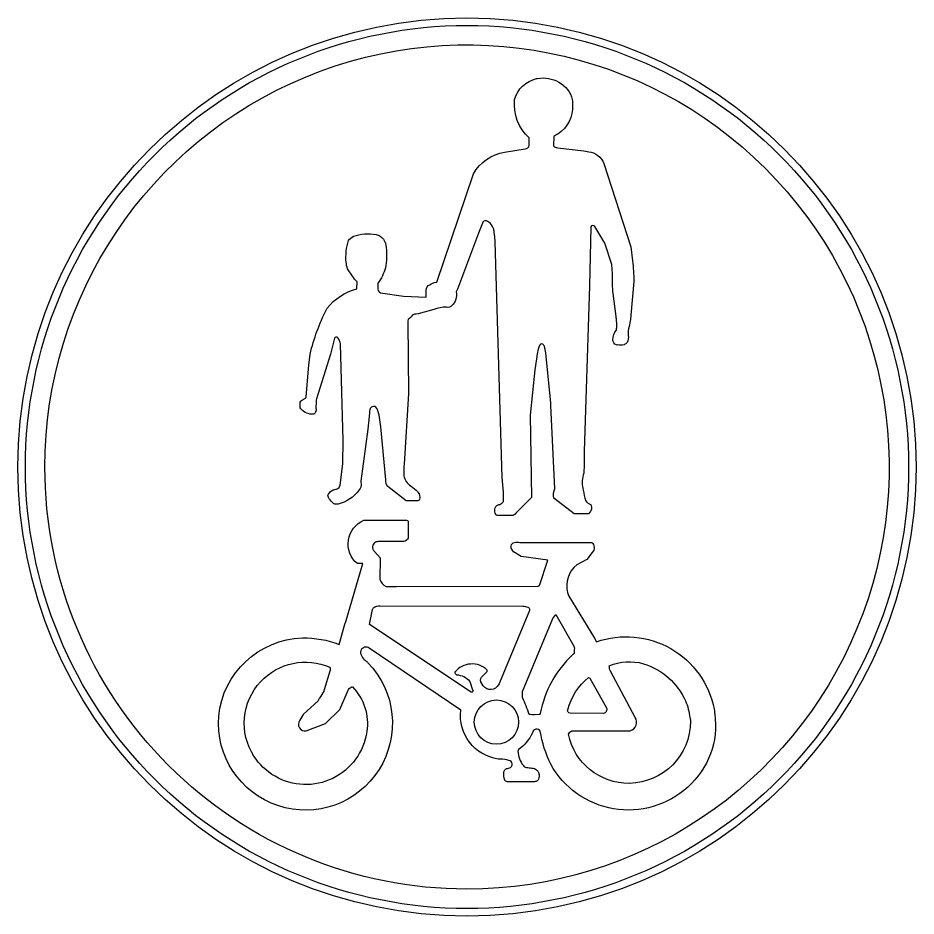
# Model space of a CAD drawing. Extents: x -700 to 600, y 0 to 600.
# Drawn here: x 0 to 600, y 0 to 600 of the extents above; entities that cross this region are included whole.
import ezdxf

# ---------------------------------------------------------------- set-up
doc = ezdxf.new("R2010")
doc.units = 0
doc.header["$MEASUREMENT"] = 0

msp = doc.modelspace()

# ---------------------------------------------------------------- linework, layer by layer
for points in [[(300, 0, -1), (300, 600, -1)], [(300, 5, -0.414214), (5, 300, -0.414214), (300, 595, -0.414214), (595, 300, -0.414214)], [(300, 18, -0.414214), (18, 300, -0.668179), (499.404, 499.404, -0.668179)], [(217.025, 302.347), (217.224, 317.69), (215.401, 382.177, 0.143935), (213.714, 386.343, 0.592622), (211.411, 385.968), (208.9, 375.344), (199.432, 345.554, 0.14608), (199.161, 343.845), (199.108, 339.22, -0.147145), (198.766, 336.689, -0.3729), (197.12, 335.252, -0.225), (189.433, 338.512, -0.272637), (188.474, 340.783), (188.465, 342.418, -0.175365), (188.964, 344.054, -0.0985007), (190.016, 344.783), (192.017, 345.929, 0.331256), (192.474, 346.834), (194.338, 367.959), (195.183, 375.459, -0.0592212), (206.108, 405.166), (206.525, 406.093, -0.158557), (226.378, 419.009), (226.524, 423.686, -0.0226185), (223.441, 427.529), (220.141, 432.331, -0.0518523), (219.286, 436.758, -0.101026), (220.858, 451.268, -0.0934828), (224.108, 454.174, -0.134509), (239.232, 455.268, -0.353554), (245.992, 446.654, -0.0639064), (245.586, 433.008, -0.0917), (240.41, 422.78), (240.379, 418.728, 0.1954), (242.139, 416.3), (257.555, 414.05), (272.648, 413.374), (272.772, 415.468), (272.805, 418.134, -0.337781), (275.148, 421.749, -0.0887862), (279.2, 423.519, 0.0803243), (279.814, 423.571), (304.312, 495.964, -0.217653), (325.072, 510.349), (338.834, 512.525, 0.350242), (341.562, 514.818), (341.531, 519.838, -0.241009), (331.833, 545.42, -0.281276), (346.479, 559.503, -0.00744364), (347.166, 559.607, -0.176866), (361.447, 557.035, -0.217771), (370.301, 545.493, -0.0353877), (370.561, 541.795, -0.260594), (360.748, 522.453, 0.0112983), (357.967, 520.796), (357.884, 514.515, 0.215498), (360.405, 513.255), (378.104, 511.119), (381.301, 510.671, -0.282096), (391.361, 502.703), (409.425, 447.195), (410.549, 437.758, -0.0264528), (411.549, 424.019), (409.488, 401.368), (409.149, 398.469), (408.985, 397.475), (408.351, 393.865, 0.10888), (407.632, 387.906, -0.182759), (407.028, 383.271, -0.136173), (404.924, 381.688, -0.0970185), (400.592, 381.51, -0.0798362), (399.79, 381.552, -0.332749), (397.466, 384.938, -0.170805), (399.831, 391.484, 0.0260029), (400.061, 393.78), (400.096, 395.595), (399.57, 400.618), (397.623, 415.832, -0.0195054), (397.112, 429.082), (396.872, 435.206), (392.144, 449.487), (385.414, 460.611, 0.64316), (382.748, 460.486), (381.779, 421.082), (378.228, 310.649, -0.0302656), (377.978, 295.951, -0.0330809), (377.644, 294.691, 0.129613), (377.655, 284.535, 0.0371715), (379.29, 277.39, 0.170951), (380.467, 276.119, 0.0087931), (382.154, 275.223, -0.0529163), (382.748, 274.848, -0.380605), (381.145, 268.755), (371.498, 268.682), (358.041, 279.223, -0.184591), (358.738, 285.515), (356.072, 341.147), (355.926, 342.73), (352.604, 376.312), (351.998, 379.646, 0.156821), (351.051, 381.552, 0.591766), (348.729, 381.5, 0.0936808), (348.218, 380.708), (347.844, 379.423), (347.654, 378.724), (346.923, 375.665), (346.379, 372.329), (345.386, 364.904), (342.135, 334.689), (343.03, 279.515), (332.707, 269.129, -0.267604), (329.76, 267.609), (319.771, 267.661, -0.376357), (319.854, 274.244, 0.0214724), (321.844, 275.057, 0.109245), (324.303, 276.879), (324.281, 283.077), (323.573, 292.952), (318.798, 450.481), (318.55, 453.799), (318.259, 456.739, 0.0722623), (317.562, 459.715, 0.0333871), (317.053, 460.767, 0.138982), (313.916, 463.955, 0.529571), (310.282, 462.986), (307.751, 456.122), (293.668, 418.77), (292.741, 416.967, -0.248706), (289.887, 407.812, -0.324385), (286.22, 406.78, 0.0929178), (277.898, 405.291), (267.356, 402.405), (265.992, 402.124, 0.252413), (262.7, 400.416, 0.0117766), (261.805, 399.53, 0.315098), (260.555, 396.958), (260.992, 349.158), (258.054, 301.931, 0.0324941), (257.723, 295.212, 0.227063), (261.607, 287.973, -0.0134996), (265.981, 284.504, -0.0560458), (267.2, 283.171, -0.263308), (268.264, 278.274, -0.386302), (266.753, 277.494), (259.461, 277.453), (247.076, 286.962, -0.216394), (245.723, 291.431), (242.447, 326.773), (241.338, 334.527), (240.928, 336.179, 0.0296272), (239.872, 338.788, 0.0387162), (239.712, 339.169, 0.410358), (236.639, 340.304, 0.183245), (235.369, 338.991, 0.0190259), (235.243, 338.772, 0.0994883), (234.754, 335.971), (234.244, 329.439), (233.765, 325.294), (229.171, 290.525, 0.0205491), (229.213, 288.806, -0.220294), (228.004, 284.64, -0.182525), (213.891, 275.223, -0.267855), (209.859, 276.411, -0.0696574), (207.38, 279.733, -0.270253), (207.463, 281.889, -0.0980584), (209.412, 284.024, -0.171347), (211.733, 284.931, 0.0412922), (213.317, 285.421, 0.219149), (215.17, 287.743)], [(295.821, 137.475), (234.721, 178.943, 0.464604), (229.059, 177.479, 0.232535), (229.674, 173.616, 0.117011), (232.067, 170.86, -0.0113564), (233.855, 169.251, -1.54866), (134.129, 133.542, -0.375712), (189.996, 185.781, -0.097339), (214.646, 181.486), (218.479, 194.968, -0.0151752), (219.178, 197.36), (228.866, 230.18), (230.373, 235.456), (226.739, 235.435, -0.563662), (231.098, 264.393), (259.635, 264.425, -0.273298), (260.595, 263.756), (260.615, 252.555, -0.268535), (257.852, 250.233), (241.312, 250.187, 0.0386412), (238.769, 249.774, 0.499668), (238.119, 243.562), (241.92, 239.346), (241.732, 225.005, 0.197814), (245.899, 220.101), (249.954, 220.093, -0.0189911), (251.887, 220.083), (252.973, 220.083), (347.541, 220.347, 0.0881501), (348.412, 220.839), (354.084, 237.807), (336.25, 240.148), (331.108, 243.395), (329.582, 245.871, -0.0815285), (329.483, 247.41, -0.165745), (330.072, 248.765, -0.147172), (331.671, 249.565, -0.0625919), (335.209, 249.668), (383.368, 249.616, -0.431013), (383.707, 242.929), (380.027, 238.161), (373.384, 234.674), (371.286, 232.777, 0.292791), (368.082, 213.768), (385.161, 185.732), (386.477, 183.261, -0.45574), (465.193, 138.175, -0.00938884), (465.515, 135.026, -0.252575), (447.432, 86.0898, -0.484784), (355.964, 101.49, -0.0757606), (348.992, 123.551, 0.713087), (343.77, 122.347, -0.122075), (334.514, 111.265, 0.173107), (334.048, 109.979, 0.131385), (337.419, 100.728, 0.193704), (339.772, 99.2993, 0.0249172), (343.332, 98.8662, -0.136766), (346.493, 97.7891, -0.25243), (348.156, 93.4209, -0.0692408), (347.747, 91.3955, -0.202659), (346.224, 89.9678, -0.029116), (345.069, 89.6426), (327.561, 89.6099, -0.0636795), (325.991, 90.0259, -0.189261), (325.182, 90.833, -0.133261), (324.644, 96.3252, -0.170738), (325.698, 98.1514, -0.142053), (326.951, 98.6201, 0.0902841), (328.314, 98.9507, 0.8201), (327.89, 103.94, 0.0230902), (326.705, 104.381, 0.0507591), (320.838, 104.854, -0.405461)], [(234.931, 194.753), (236.797, 204.87, -0.11774), (237.767, 206.217, -0.148207), (240.588, 207.188, -0.00653091), (241.929, 207.217), (337.389, 207.09, -0.049421), (340.643, 206.311, -0.333114), (341.731, 204.694, -0.0259291), (341.677, 204.046), (321.797, 155.724, -0.015853), (320.992, 154.517, -0.548239), (310.794, 153.711), (309.254, 156.421, -0.305185), (310.537, 160.42), (313.52, 163.393, 0.0878823), (313.486, 164.349, 0.438599), (291.906, 162.925, 0.135068), (292.178, 161.956, 0.0927654), (292.987, 161.166, -0.21998), (301.847, 156.753), (303.773, 151.184, -0.790509), (302.854, 149.533)], [(359.278, 201.543), (371.176, 180.694, -0.025978), (371.533, 179.695, -0.150418), (371.637, 177.995, -0.0138258), (371.637, 175.439, 0.00540337), (370.577, 174.505, 0.158219), (348.869, 135.364), (348.341, 134.671), (345.082, 134.511, -0.0120938), (341.583, 134.581, 0.0322861), (337.114, 145.926), (337.114, 150.071), (357.455, 198.735)], [(208.466, 166.196, -0.0718483), (208.406, 163.527), (204.602, 151.021, -0.0177203), (204.274, 150.12, -0.0166877), (201.65, 145.974, 0.0323031), (200.551, 143.773), (190.575, 134.71), (188.244, 130.752, 0.665475), (192.576, 123.646), (205.527, 128.598), (214.97, 137.989), (220.539, 150.81, -0.151995), (222.531, 152.93, -0.130909), (223.53, 153.115, -0.233523), (233.074, 123.211, -0.532233), (171.751, 93.374, -0.122258), (157.678, 106.767, -0.344365), (162.184, 156.601, -0.318891)], [(370.01, 123.76), (409.083, 123.737, 0.497363), (412.328, 132.729), (395.794, 163.665, -0.102123), (395.087, 167.166, -0.170614), (417.901, 168.606, -0.212926), (445.982, 143.768, -0.0714278), (448.943, 132.542, 0.00734947), (449.107, 131.804, -0.0538148), (449.27, 130.188, -0.410522), (408.498, 88.6436, -0.359479), (367.763, 121.547, -0.195618)], [(381.193, 159.321, -0.103143), (382.008, 158.839), (393.168, 138.991, -0.515033), (391.068, 135.396), (368.82, 135.504, -0.550543), (367.429, 137.854, -0.165853)], [(304.896, 129.603, -1), (334.453, 129.603, -1)]]:
    msp.add_lwpolyline(points, format="xyb", close=True)

doc.saveas('drawing.dxf')
